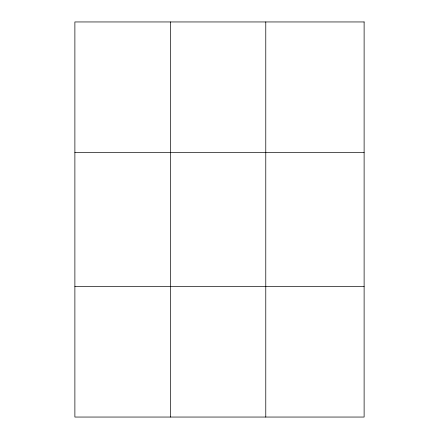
<?xml version="1.0" encoding="UTF-8"?>
<svg xmlns="http://www.w3.org/2000/svg" width="439" height="439" viewBox="0 0 439 439"><rect width="100%" height="100%" fill="white"/><g stroke="black" fill="none" stroke-linecap="round" stroke-linejoin="round"><path stroke-width="0.66" d="M170.332 21.95L170.332 417.05M265.776 21.95L265.776 417.05M74.882 152.333L364.118 152.333M74.882 286.667L364.118 286.667M364.118 21.95L364.118 417.05L74.882 417.05L74.882 21.95L364.118 21.95"/></g></svg>
